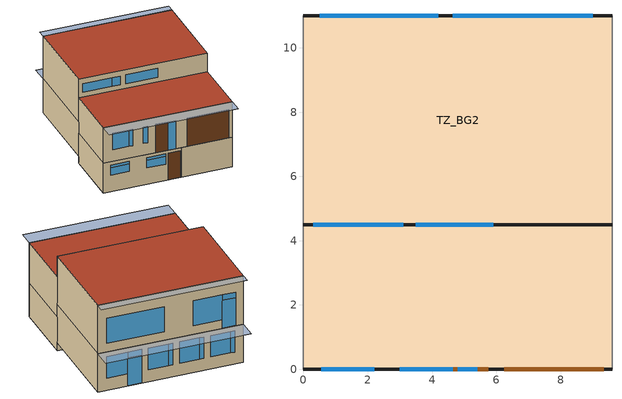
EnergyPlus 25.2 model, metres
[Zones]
TZ_BG2
 floor ground (BG2 - Floor on Fill): 0,0 0,4.5 5.8,4.5 5.8,0 z0; 5.8,0 5.8,4.5 9.6,4.5 9.6,0 z0; 0,4.5 0,11 9.6,11 9.6,4.5 z0.55
 wall outside (BG2 - Ext Wall): 0,0 5.8,0 z0:2.35; 9.6,11 0,11 z0.55:3.25; 0,0 9.6,0 z2.35:5.2; 0,4.5 9.6,4.5 z5.2:6.65; 9.6,11 0,11 z3.25:6.65
 wall adiabatic (BG2 - Party Wall): 0,4.5 0,0 / 9.6,0 9.6,4.5 z0:2.35; 9.6,4.5 9.6,11 / 0,11 0,4.5 z0.55:3.25; 9.6,0 9.6,4.5 / 0,4.5 0,0 z2.35:5.2; 9.6,4.5 9.6,11 / 0,11 0,4.5 z3.25:6.65
 wall ground (BG2 - Ext Wall): 9.6,4.5 5.8,4.5 0,4.5 z0:0.55; 5.8,0 9.6,0 z0:2.35
 window (BG2 - Window/GlassDoor): 0.55,0 1.95,0 / 3.25,0 4.65,0 z1.9:2.1; 0.55,0 1.95,0 / 3.25,0 4.65,0 z1.3:1.9; 7.6,11 6.7,11 z0.56:2.51; 9,11 7.6,11 / 6.25,11 4.95,11 / 4.95,11 4.65,11 / 4.2,11 2.9,11 / 2.9,11 2.6,11 / 2.15,11 0.85,11 / 0.85,11 0.55,11 z1.4:2.9; 7.6,11 6.7,11 z2.51:2.91; 0.7,0 1.9,0 / 1.9,0 2.2,0 / 3,0 3.3,0 z3.3:4.6; 4.8,0 5.4,0 z2.36:4.6; 3.5,4.5 5.9,4.5 / 0.3,4.5 2.5,4.5 / 2.5,4.5 3.1,4.5 z5.55:6.25; 1.4,11 0.5,11 z3.26:5.21; 9,11 5.2,11 / 3.3,11 1.4,11 z3.85:5.6; 1.4,11 0.5,11 z5.2:5.6
 door (BG2 - Ext Door): 4.85,0 5.75,0 z0.01:2.11; 3.9,0 4.8,0 / 6.25,0 9.35,0 z2.36:4.61
 roof outside (BG2 - RoofCeiling): 9.6,0 9.6,4.5 0,4.5 0,0 z5.2; 9.6,4.5 9.6,11 0,11 0,4.5 z6.65
shading: 0,0 0,-1.1 9.6,-1.1 9.6,0 z5.2; 0,11 0,12.3 9.6,12.3 9.6,11 z3.25; 0,11 0,11.6 9.6,11.6 9.6,11 z6.65
[Site:Location]
Reykjavik: Latitude {deg}=64.133; Longitude {deg}=-21.9; Time Zone {hr}=0; Elevation {m}=64
[Site:GroundTemperature:BuildingSurface]
3, 2.6, 2.4, 2.2, 3.5, 5.8, 8.4, 10.2, 10.6, 10, 7.6, 5
[Building]
BG2: North Axis {deg}=270; Terrain=City; Solar Distribution: FullExterior accounts for shading objects=FullExterior
[Material]
Name | Roughness | Thickness {m} | Conductivity {W/m-K} | Density {kg/m3} | Specific Heat {J/kg-K} | Thermal Absorptance | Solar Absorptance | Visible Absorptance
BG2 -  Ext Door (pine) | MediumSmooth | 0.026 | 0.14 | 419 | 2720 | 0.6 | 0.6 | 0.6
BG2 -  Ext Wall Concrete Block | MediumRough | 0.2 | 1.4 | 2100 | 840 | 0.9 | 0.7 | 0.7
BG2 -  Ext Wall Façade (cement plaster) | MediumRough | 0.01 | 0.72 | 1860 | 800 | 0.91 | 0.2 | 0.2
BG2 -  Ext Wall Insulation | MediumRough | 0.031 | 0.035 | 25 | 1000 | 0.9 | 0.7 | 0.7
BG2 -  Int Wall Finish (13mm gypsum board) | Smooth | 0.013 | 0.16 | 950 | 840 | 0.9 | 0.3 | 0.3
BG2 -  Party Wall Concrete Block | Smooth | 0.12 | 1.4 | 2100 | 840 | 0.9 | 0.7 | 0.7
BG2 -  Roof Insulation | MediumRough | 0.033 | 0.035 | 25 | 1000 | 0.9 | 0.7 | 0.7
BG2 - Concrete Floor Slab | MediumRough | 0.2 | 1.4 | 2100 | 840 | 0.85 | 0.65 | 0.65
BG2 - Floor Finish (15mm wood) | MediumSmooth | 0.015 | 0.14 | 650 | 1200 | 0.9 | 0.7 | 0.7
BG2 - Floor on Fill Insulation | MediumRough | 0.03 | 0.035 | 25 | 1400 | 0.9 | 0.7 | 0.7
BG2 - Roof Membrane (Bitumen) | Smooth | 0.004 | 0.5 | 1700 | 1000 | 0.93 | 0.4 | 0.4
BG2 - Roof Plywood Sheathing | MediumRough | 0.012 | 0.15 | 560 | 2500 | 0.9 | 0.7 | 0.7
[WindowMaterial:SimpleGlazingSystem]
BG2 - Glazing: U-Factor {W/m2-K}=2.5; Solar Heat Gain Coefficient=0.58; Visible Transmittance=0.57
[Construction]
BG2 - Ext Door: BG2 -  Ext Door (pine)
BG2 - Ext Wall: BG2 -  Ext Wall Façade (cement plaster), BG2 -  Ext Wall Concrete Block, BG2 -  Ext Wall Insulation, BG2 -  Int Wall Finish (13mm gypsum board)
BG2 - Floor on Fill: BG2 - Floor on Fill Insulation, BG2 - Concrete Floor Slab, BG2 - Floor Finish (15mm wood)
BG2 - Interior Floor: BG2 -  Int Wall Finish (13mm gypsum board), BG2 - Concrete Floor Slab, BG2 - Floor Finish (15mm wood)
BG2 - Party Wall: BG2 -  Party Wall Concrete Block, BG2 -  Int Wall Finish (13mm gypsum board)
BG2 - RoofCeiling: BG2 - Roof Membrane (Bitumen), BG2 -  Roof Insulation, BG2 - Roof Plywood Sheathing, BG2 -  Int Wall Finish (13mm gypsum board)
BG2 - Window/GlassDoor: BG2 - Glazing
[Zone]
TZ_BG2: Multiplier=1; Volume {m3}=605.28; Floor Area {m2}=211.2; Part of Total Floor Area=Yes
[InternalMass] Construction=BG2 - Interior Floor; Zone or ZoneList=TZ_BG2
Name | Surface Area {m2}
IM_Floor_Floor1E_to_Floor2E | 43.2
IM_Floor_Floor1W_to_Floor2W | 62.4
[ThermostatSetpoint:SingleHeating]
HTG_SP_TZ_BG2: Setpoint Temperature Schedule=HeatSP_20C
[ZoneControl:Thermostat]
TZ_BG2 Thermostat: Zone=TZ_BG2; Control Type Schedule=TZ_BG2 Tstat CtrlType; Control 1=HTG_SP_TZ_BG2; Temp diff between cutout and setpoint=0
[Zone equipment]
TZ_BG2: IDEALLOADS_TZ_BG2
[ZoneHVAC:IdealLoadsAirSystem]
IDEALLOADS_TZ_BG2: Availability Schedule=AlwaysOn; Heating Limit=NoLimit; Cooling Limit=NoLimit; Heating Availability Schedule=AlwaysOn; Cooling Availability Schedule=AlwaysOff
[ElectricEquipment]
Equipment_Gains: Zone or Space=TZ_BG2; Schedule Name (average = 0.6)=IS_Equip_Use_Sched; Design Level Calculation Method=Watts/Area; Watts per Floor Area {W/m2}=3; Fraction Latent=0; Fraction Radiant=0.5; Fraction Lost=0
[Lights]
Lights_Gains: Zone or Space=TZ_BG2; Schedule Name (average = 0.1)=IS_Light_Use_Sched; Design Level Calculation Method=Watts/Area; Watts per Floor Area {W/m2}=6; Return Air Fraction=0; Fraction Radiant=0.6; Fraction Visible=0.2; Fraction Replaceable=1
[People]
People_Baseline: Zone or ZoneList or Space or SpaceList=TZ_BG2; Number of People Schedule Name (baseline average = 0.6)=Occ_Home_Sched; Number of People Calculation Method=People; Number of People=4; Fraction Radiant=0.3; Activity Level Schedule Name (95 W/person)=Residential_Activity_Sched; Carbon Dioxide Generation Rate {m3/s-W}=4.84E-8
[EnergyManagementSystem:Sensor]
T_out: Environment; Site Outdoor Air Drybulb Temperature
V_wind: Environment; Site Wind Speed
TZ_BG2_Temp: TZ_BG2; Zone Mean Air Temperature
TZ_BG2_CO2: TZ_BG2; Zone Air CO2 Concentration
T_setpoint: HeatSP_20C; Schedule Value
Occ_Avail: Occ_Avail_Sched; Schedule Value
[EnergyManagementSystem:Actuator]
AFN_W1_Opening: W1; AirFlow Network Window/Door Opening; Venting Opening Factor
AFN_W3_Opening: W3; AirFlow Network Window/Door Opening; Venting Opening Factor
AFN_W6_Opening: W6; AirFlow Network Window/Door Opening; Venting Opening Factor
AFN_W7_Opening: W7; AirFlow Network Window/Door Opening; Venting Opening Factor
AFN_W10_Opening: W10; AirFlow Network Window/Door Opening; Venting Opening Factor
AFN_W13_Opening: W13; AirFlow Network Window/Door Opening; Venting Opening Factor
AFN_W15_Opening: W15; AirFlow Network Window/Door Opening; Venting Opening Factor
AFN_W17_Opening: W17; AirFlow Network Window/Door Opening; Venting Opening Factor
AFN_W19_Opening: W19; AirFlow Network Window/Door Opening; Venting Opening Factor
AFN_W22_Opening: W22; AirFlow Network Window/Door Opening; Venting Opening Factor
[EnergyManagementSystem:Program]
Init_WindowState: SET EventTimer_min     = 0; SET EventActive        = 0; SET EventDemand        = 0; SET Open_Common        = 0; SET Open_Bedroom       = 0; SET Open_Day_Event     = 0; SET Open_Day_Summer    = 0; SET Open_Day_Winter    = 0; SET Open_Night         = 0; SET SummerMode         = 0
WindowControl_Hybrid: SET C_z   = TZ_BG2_CO2; SET T_z   = TZ_BG2_Temp; SET S_win = Occ_Avail; SET To    = T_out; SET Vw    = V_wind; SET hr    = Hour; SET mon   = Month; SET dtmin = 10.0; SET CO2_on      = 700.0; SET CO2_off     = 600.0; SET Temp_on     = T_setpoint + 0.7; SET Temp_off    = T_setpoint + 0.2; SET EventMinDur = 40.0; SET To_min = -20.0; SET To_max = 7.0; SET fT = (To - To_min) / (To_max - To_min); SET fT = @Max 0.0 fT; SET fT = @Min 1.0 fT; SET Vw_min = 6.0; SET Vw_max = 16.0; SET fW = 1.0 - (Vw - Vw_min) / (Vw_max - Vw_min); SET fW = @Max 0.0 fW; SET fW = @Min 1.0 fW; SET WeatherFactor = 0.50 + 0.35 * fT + 0.15 * fW; SET WeatherFactor = @Min 1.0 WeatherFactor; SET SummerMode = 0; IF ((mon >= 5) && (mon <= 9) && (To >= 6.0)); SET SummerMode = 1; ENDIF; SET SummerWindFactor = 1.0; IF (Vw > 14.0); SET SummerWindFactor = 0.8; ENDIF; IF (Vw > 18.0); SET SummerWindFactor = 0.5; ENDIF; SET EventDemand = 0; IF (C_z > CO2_on); SET EventDemand = 1; ENDIF; IF (T_z > Temp_on); SET EventDemand = 1; ENDIF; IF (EventActive > 0); SET EventTimer_min = EventTimer_min + dtmin; IF ((EventTimer_min >= EventMinDur) && (C_z < CO2_off) && (T_z < Temp_off)); SET EventActive = 0; SET EventTimer_min = 0; ENDIF; ELSE; IF ((EventDemand > 0) && (S_win > 0) && (SummerMode < 1)); SET EventActive = 1; SET EventTimer_min = 0; ENDIF; ENDIF; SET Open_Day_Event = 0; SET Open_Day_Event_base = 0.010; IF ((EventActive > 0) && (S_win > 0) && (SummerMode < 1)); SET Open_Day_Event = Open_Day_Event_base * WeatherFactor; ENDIF; SET Open_Day_Summer = 0; SET Open_Day_Summer_base = 0.015; IF (SummerMode > 0); SET Open_Day_Summer = Open_Day_Summer_base * SummerWindFactor; ENDIF; SET Open_Day_Winter = 0; SET Open_Day_Winter_base = 0.003; IF ((SummerMode < 1) && (S_win > 0)); SET Open_Day_Winter = Open_Day_Winter_base; ENDIF; SET Open_Night = 0; SET Open_Night_Winter_base = 0.020; SET Open_Night_Summer_base = 0.040; IF ((hr >= 23) || (hr < 7)); IF (SummerMode > 0); SET Open_Night = Open_Night_Summer_base; ELSE; SET Open_Night = Open_Night_Winter_base; ENDIF; ENDIF; IF (SummerMode > 0); SET Open_Common = Open_Day_Summer; ELSE; SET Open_Common = @Max Open_Day_Event Open_Day_Winter; ENDIF; SET Open_Bedroom = Open_Night; SET AFN_W3_Opening  = Open_Common; SET AFN_W6_Opening  = Open_Common; SET AFN_W7_Opening  = Open_Common; SET AFN_W10_Opening = Open_Common; SET AFN_W15_Opening = Open_Common; SET AFN_W22_Opening = Open_Common; SET AFN_W1_Opening  = Open_Bedroom; SET AFN_W13_Opening = Open_Bedroom; SET AFN_W17_Opening = Open_Bedroom; SET AFN_W19_Opening = Open_Bedroom
[EnergyManagementSystem:ProgramCallingManager]
Init_WindowState_Manager: BeginNewEnvironment; Init_WindowState
WindowControlCalling: BeginTimestepBeforePredictor; WindowControl_Hybrid
[EnergyManagementSystem:OutputVariable]
Open_Common: Open_Common; Averaged; SystemTimestep
Open_Bedroom: Open_Bedroom; Averaged; SystemTimestep
Open_Day_Event: Open_Day_Event; Averaged; SystemTimestep
Open_Day_Summer: Open_Day_Summer; Averaged; SystemTimestep
Open_Day_Winter: Open_Day_Winter; Averaged; SystemTimestep
Open_Night: Open_Night; Averaged; SystemTimestep
EventActive: EventActive; Averaged; SystemTimestep
EventDemand: EventDemand; Averaged; SystemTimestep
WeatherFactor: WeatherFactor; Averaged; SystemTimestep
[Schedule:Constant]
Name | Value | Value (1 = SingleHeating)
AlwaysOn | 1
AlwaysOff | 0
HeatSP_20C | 20
TZ_BG2 Tstat CtrlType |  | 1
[Schedule:Day:Interval]
IS_Equip_Use_Fraction: No, 01:00, 0.5, 06:00, 0.45, 07:00, 0.5, 08:00, 0.55, 09:00, 0.6, 10:00, 0.62, 11:00, 0.6, 12:00, 0.58, 13:00, 0.57, 15:00, 0.56, 16:00, 0.58, 17:00, 0.62, 18:00, 0.7, 19:00, 0.82, 20:00, 0.9, 21:00, 0.88, 22:00, 0.8, 23:00, 0.7, 24:00, 0.58
IS_Light_Use_Fraction: No, 01:00, 0.05, 06:00, 0.03, 07:00, 0.05, 08:00, 0.08, 09:00, 0.1, 10:00, 0.08, 11:00, 0.07, 15:00, 0.05, 16:00, 0.07, 17:00, 0.08, 18:00, 0.13, 19:00, 0.23, 20:00, 0.33, 21:00, 0.3, 22:00, 0.23, 23:00, 0.15, 24:00, 0.08
Occ_Home_Weekday: No, 08:00, 1, 17:00, 0, 24:00, 1
Occ_Home_Weekend: No, 14:00, 1, 17:00, 0, 24:00, 1
Residential_Activity_Daily: No, 24:00, 95
Occ_Avail_Weekday: No, 06:00, 0, 08:00, 1, 17:00, 0, 23:00, 1, 24:00, 0
Occ_Avail_Weekend: No, 07:00, 0, 14:00, 1, 17:00, 0, 23:00, 1, 24:00, 0
[Schedule:Week:Daily]
IS_Equip_Use_Week: IS_Equip_Use_Fraction, IS_Equip_Use_Fraction, IS_Equip_Use_Fraction, IS_Equip_Use_Fraction, IS_Equip_Use_Fraction, IS_Equip_Use_Fraction, IS_Equip_Use_Fraction, IS_Equip_Use_Fraction, IS_Equip_Use_Fraction, IS_Equip_Use_Fraction, IS_Equip_Use_Fraction, IS_Equip_Use_Fraction
IS_Light_Use_Week: IS_Light_Use_Fraction, IS_Light_Use_Fraction, IS_Light_Use_Fraction, IS_Light_Use_Fraction, IS_Light_Use_Fraction, IS_Light_Use_Fraction, IS_Light_Use_Fraction, IS_Light_Use_Fraction, IS_Light_Use_Fraction, IS_Light_Use_Fraction, IS_Light_Use_Fraction, IS_Light_Use_Fraction
Occ_Home_Week: Occ_Home_Weekend, Occ_Home_Weekday, Occ_Home_Weekday, Occ_Home_Weekday, Occ_Home_Weekday, Occ_Home_Weekday, Occ_Home_Weekend, Occ_Home_Weekend, Occ_Home_Weekday, Occ_Home_Weekday, Occ_Home_Weekend, Occ_Home_Weekend
Residential_Activity_Week: Residential_Activity_Daily, Residential_Activity_Daily, Residential_Activity_Daily, Residential_Activity_Daily, Residential_Activity_Daily, Residential_Activity_Daily, Residential_Activity_Daily, Residential_Activity_Daily, Residential_Activity_Daily, Residential_Activity_Daily, Residential_Activity_Daily, Residential_Activity_Daily
Occ_Avail_Week: Occ_Avail_Weekend, Occ_Avail_Weekday, Occ_Avail_Weekday, Occ_Avail_Weekday, Occ_Avail_Weekday, Occ_Avail_Weekday, Occ_Avail_Weekend, Occ_Avail_Weekend, Occ_Avail_Weekday, Occ_Avail_Weekday, Occ_Avail_Weekend, Occ_Avail_Weekend
[Schedule:Year]
IS_Equip_Use_Sched: IS_Equip_Use_Week, 1, 1, 12, 31
IS_Light_Use_Sched: IS_Light_Use_Week, 1, 1, 12, 31
Occ_Home_Sched: Fractional, Occ_Home_Week, 1, 1, 12, 31
Residential_Activity_Sched: Residential_Activity_Week, 1, 1, 12, 31
Occ_Avail_Sched: Fractional, Occ_Avail_Week, 1, 1, 12, 31
[AirflowNetwork:SimulationControl]
AFN_Control: AirflowNetwork Control=MultizoneWithoutDistribution; Wind Pressure Coefficient Type=SurfaceAverageCalculation
[AirflowNetwork:MultiZone:Zone]
TZ_BG2: Ventilation Control Mode (so AFN doesn't override EMS)=NoVent; Minimum Venting Open Factor=0; Indoor/Outdoor Temp Diff Lower Limit for Max Venting=0; Indoor/Outdoor Temp Diff Upper Limit for Min Venting=100; Indoor/Outdoor Enthalpy Diff Lower Limit (for Enthalpy mode)=0; Indoor/Outdoor Enthalpy Diff Upper Limit=300000; Venting Availability Schedule=AlwaysOn
[AirflowNetwork:MultiZone:Surface:EffectiveLeakageArea] Reference Pressure Difference [Pa]=4; Air Mass Flow Exponent=0.75
Name | Effective Leakage Area [m2] | Leakage Area
ELA_W2 | 0.00038247
ELA_W4 | 0.00036335
ELA_W5 | 0.00047809
ELA_W8 | 0.00054311
ELA_W9; ELA_W12 | 0.00055459
ELA_W11 | 0.00059284
ELA_W14; ELA_W16; ELA_W18 | 0.00053546
ELA_W20 | 0.00106137
ELA_W21 | 0.00069802
ELA_D1 | 0.00086057
ELA_D2 | 0.0009036
ELA_D3; ELA_D4 | 0.00109005
ELA_GarageDoor | 0.00153468
 | 0.0037392 | ELA_Roof_E
 | 0.005401 | ELA_Roof_W
[AirflowNetwork:MultiZone:Surface]
Name | Leakage Component | Ventilation Control Mode | Window/Door Opening Factor or Crack Factor (EMS will control)
W2 | ELA_W2 | NoVent
W4 | ELA_W4 | NoVent
W5 | ELA_W5 | NoVent
W8 | ELA_W8 | NoVent
W9 | ELA_W9 | NoVent
W11 | ELA_W11 | NoVent
W12 | ELA_W12 | NoVent
W14 | ELA_W14 | NoVent
W16 | ELA_W16 | NoVent
W18 | ELA_W18 | NoVent
W20 | ELA_W20 | NoVent
W21 | ELA_W21 | NoVent
D1 | ELA_D1 | NoVent
D2 | ELA_D2 | NoVent
D3 | ELA_D3 | NoVent
D4 | ELA_D4 | NoVent
Garage Door | ELA_GarageDoor | NoVent
W1; W3; W6; W7; W10; W13; W15; W17; W19; W22 | AFN_Operable_Infil |  | 1.0E-10
Roof E | ELA_Roof_E | NoVent
Roof W | ELA_Roof_W | NoVent
[AirflowNetwork:MultiZone:Component:SimpleOpening]
AFN_Operable_Infil: Air Mass Flow Coefficient When Opening is Closed {kg/s-m}=0.00020949; Air Mass Flow Exponent When Opening is Closed=0.75; Minimum Density Difference for Two-Way Flow {kg/m3}=0.0001; Discharge Coefficient=1
